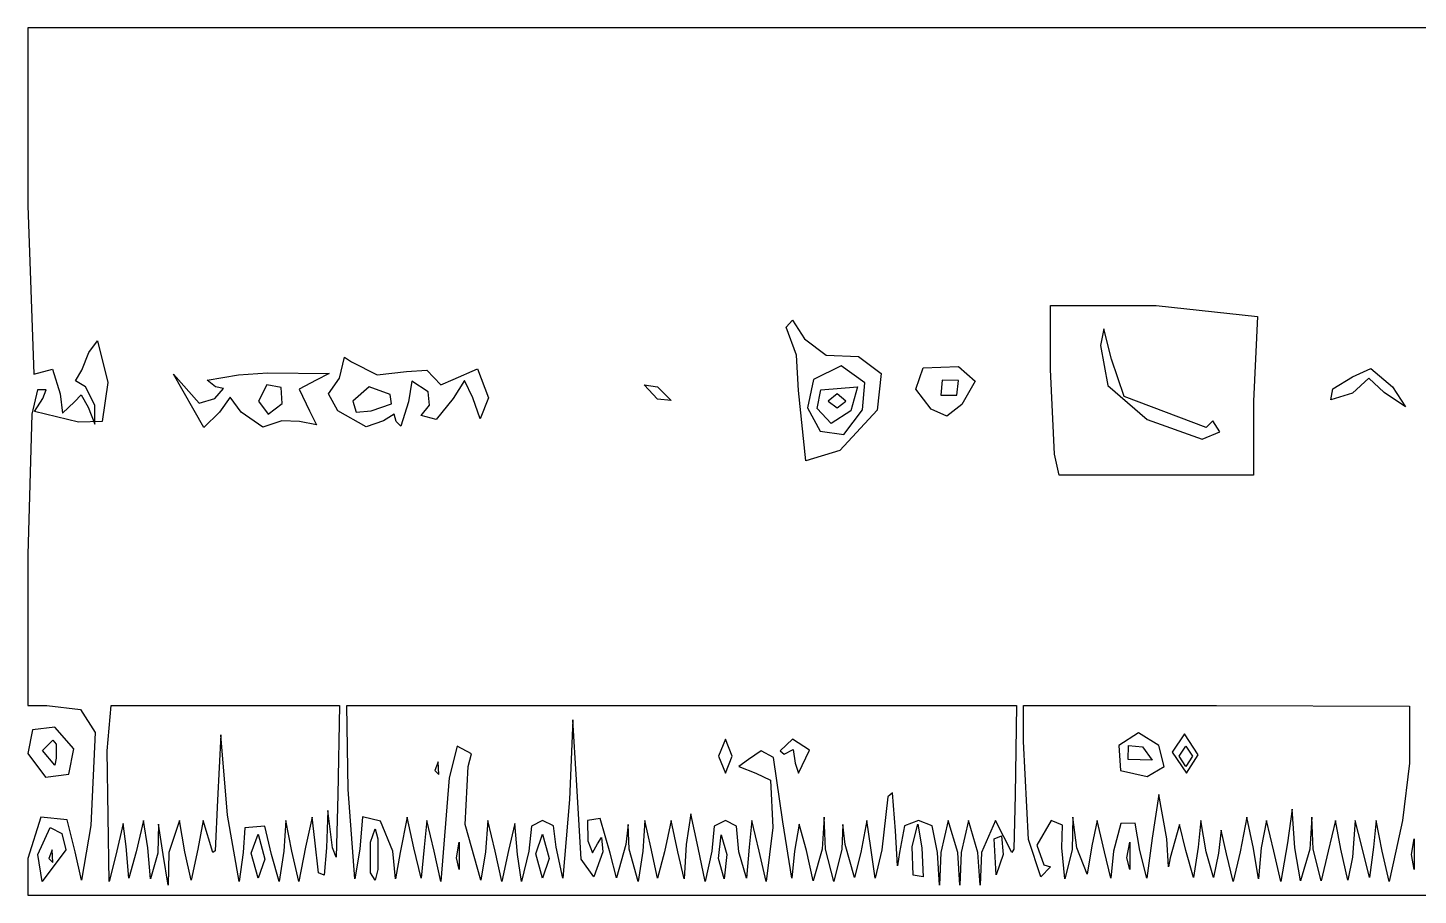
# Model space of a CAD drawing. Extents: x 0 to 60, y 6.6 to 60.
# Drawn here: x 0 to 13.58, y 51.53 to 60 of the extents above; entities that cross this region are included whole.
import ezdxf

# ---------------------------------------------------------------- set-up
doc = ezdxf.new("R2010")
doc.units = 0

msp = doc.modelspace()

# ---------------------------------------------------------------- linework, layer by layer
at = {"layer": 'Layer 1'}
for p, q in [((30.000299, 60.000604), (-0.000001, 60.000604)), ((-0.000001, 60.000604), (-0.000001, 58.267394)), ((-0.000001, 58.267394), (0, 58.2674)), ((0, 58.2674), (0.059538, 56.62019)), ((9.989139, 56.666498), (9.989139, 57.288335)), ((9.989139, 57.288335), (11.021129, 57.288335)), ((11.021129, 57.288335), (12.013423, 57.18249)), ((12.013417, 57.182491), (11.973725, 56.35558)), ((12.013423, 57.18249), (12.013417, 57.182491)), ((7.409214, 57.076646), (7.468751, 57.146933)), ((7.508443, 56.805419), (7.409214, 57.076646)), ((7.468751, 57.146933), (7.587827, 56.964186)), ((10.511676, 57.063382), (10.4786, 56.898)), ((10.584444, 56.765694), (10.511676, 57.063382)), ((0.595376, 56.83188), (0.681375, 56.94434)), ((0.681375, 56.94434), (0.781431, 56.538327)), ((7.587827, 56.964186), (7.799516, 56.805419)), ((7.587827, 56.964186), (7.587827, 56.964186)), ((0.529223, 56.659882), (0.595376, 56.83188)), ((3.043172, 56.5805), (3.092786, 56.78392)), ((3.092786, 56.78392), (3.162247, 56.739267)), ((7.528289, 56.461424), (7.508443, 56.805419)), ((7.799516, 56.805419), (8.114569, 56.790535)), ((8.114569, 56.790535), (8.335354, 56.626806)), ((10.4786, 56.898), (10.551368, 56.507698)), ((10.4786, 56.898), (10.4786, 56.898)), ((0.059538, 56.62019), (0.240631, 56.668151)), ((0.240631, 56.668151), (0.317534, 56.428347)), ((0.466378, 56.554865), (0.529223, 56.659882)), ((3.162247, 56.739267), (3.413628, 56.613576)), ((3.413627, 56.613576), (3.698084, 56.646652)), ((3.698084, 56.646652), (3.899024, 56.657402)), ((3.899024, 56.657402), (4.035464, 56.514346)), ((4.154539, 56.567269), (4.393516, 56.671459)), ((4.393516, 56.671459), (4.498534, 56.388656)), ((7.944967, 56.699606), (7.67374, 56.5673)), ((8.176502, 56.534224), (7.944967, 56.699606)), ((8.673601, 56.473001), (8.745542, 56.679729)), ((8.745542, 56.679729), (9.089537, 56.692959)), ((9.089537, 56.692959), (9.254919, 56.549903)), ((9.089537, 56.692959), (9.089537, 56.692959)), ((10.02883, 55.839587), (9.989139, 56.666498)), ((10.710135, 56.401853), (10.584444, 56.765694)), ((12.939634, 56.59373), (13.117421, 56.675594)), ((13.117421, 56.675594), (13.329936, 56.4945)), ((0.562299, 56.4945), (0.466378, 56.554865)), ((0.781431, 56.538327), (0.727682, 56.15712)), ((1.720107, 56.097582), (1.422419, 56.62019)), ((1.422419, 56.62019), (1.6738, 56.335733)), ((1.753184, 56.560653), (2.057487, 56.613575)), ((1.832567, 56.4945), (1.753184, 56.560653)), ((2.057487, 56.613575), (2.341944, 56.633421)), ((2.3352, 56.5143), (2.252509, 56.354706)), ((2.335201, 56.5143), (2.3352, 56.5143)), ((2.474122, 56.487839), (2.335201, 56.5143)), ((2.341944, 56.633421), (2.943935, 56.626806)), ((2.818246, 56.560653), (2.65121, 56.473827)), ((2.943937, 56.626806), (2.818246, 56.560653)), ((2.937327, 56.428348), (3.043172, 56.5805)), ((2.943935, 56.626806), (2.943937, 56.626806)), ((3.413628, 56.613576), (3.413627, 56.613576)), ((3.751834, 56.549904), (3.717931, 56.348964)), ((3.909774, 56.448193), (3.751834, 56.549904)), ((4.035464, 56.514346), (4.154539, 56.567269)), ((4.265345, 56.558999), (4.154539, 56.38204)), ((4.346382, 56.388656), (4.265345, 56.558999)), ((6.152391, 56.375425), (6.020085, 56.514346)), ((6.020085, 56.514346), (6.152391, 56.4945)), ((7.67374, 56.5673), (7.615029, 56.291112)), ((7.67374, 56.5673), (7.67374, 56.5673)), ((8.153349, 56.270439), (8.176502, 56.534224)), ((8.335354, 56.626806), (8.297316, 56.2671)), ((8.93064, 56.5606), (8.917409, 56.415064)), ((9.092715, 56.557293), (8.93064, 56.5606)), ((8.93064, 56.5606), (8.93064, 56.5606)), ((9.076176, 56.415064), (9.092715, 56.557293)), ((9.254919, 56.549903), (9.122614, 56.322503)), ((10.551368, 56.507698), (10.935055, 56.176933)), ((12.747791, 56.474655), (12.939634, 56.59373)), ((13.098402, 56.580499), (12.939635, 56.434963)), ((13.250554, 56.441578), (13.098402, 56.580499)), ((0.094888, 56.467109), (0.039691, 56.227408)), ((0.066153, 56.25635), (0.145536, 56.382041)), ((0.178613, 56.46804), (0.094888, 56.467109)), ((0.145536, 56.382041), (0.178613, 56.46804)), ((0.317534, 56.428347), (0.337379, 56.23733)), ((0.456455, 56.348964), (0.522608, 56.41677)), ((0.522608, 56.41677), (0.588761, 56.296041)), ((0.654914, 56.315887), (0.562299, 56.4945)), ((1.6738, 56.335733), (1.825952, 56.38204)), ((1.825952, 56.38204), (1.911124, 56.477962)), ((1.911124, 56.477962), (1.832567, 56.4945)), ((1.978104, 56.39527), (1.872259, 56.249734)), ((2.083949, 56.249734), (1.978104, 56.39527)), ((2.485698, 56.331553), (2.474122, 56.487839)), ((2.65121, 56.473827), (2.752093, 56.262965)), ((3.029941, 56.262966), (2.937327, 56.428348)), ((3.334107, 56.494521), (3.17534, 56.3556)), ((3.539181, 56.421753), (3.334107, 56.494521)), ((3.553239, 56.329966), (3.539181, 56.421753)), ((3.923004, 56.315887), (3.909774, 56.448193)), ((4.154539, 56.38204), (3.989157, 56.176966)), ((4.419151, 56.183582), (4.346382, 56.388656)), ((4.498534, 56.388656), (4.419151, 56.183582)), ((6.152391, 56.4945), (6.284697, 56.362194)), ((6.284697, 56.362194), (6.152391, 56.375425)), ((7.601057, 55.773434), (7.528289, 56.461424)), ((7.711778, 56.282842), (7.746509, 56.468071)), ((7.746509, 56.468071), (8.103735, 56.494532)), ((7.905269, 56.428368), (7.81927, 56.3556)), ((7.991268, 56.3556), (7.905269, 56.428368)), ((8.103734, 56.494532), (8.039235, 56.261343)), ((8.103735, 56.494532), (8.103734, 56.494532)), ((8.824926, 56.276196), (8.673601, 56.473001)), ((8.917409, 56.415064), (9.076176, 56.415064)), ((11.510585, 56.09755), (10.710135, 56.401853)), ((12.727946, 56.36881), (12.747791, 56.474655)), ((12.939635, 56.434963), (12.727946, 56.36881)), ((13.458935, 56.301829), (13.250554, 56.441578)), ((13.329936, 56.4945), (13.329937, 56.4945)), ((13.329937, 56.4945), (13.458935, 56.301829)), ((0.039691, 56.227408), (0, 54.86052)), ((0.496147, 56.150505), (0.066153, 56.25635)), ((0.337379, 56.23733), (0.456455, 56.348964)), ((0.588761, 56.296041), (0.654914, 56.130659)), ((0.654914, 56.130659), (0.654914, 56.315887)), ((1.872259, 56.249734), (1.720107, 56.097582)), ((2.297292, 56.102544), (2.083949, 56.249734)), ((2.252509, 56.354706), (2.348431, 56.229843)), ((2.348431, 56.229843), (2.485698, 56.331553)), ((2.752093, 56.262965), (2.821554, 56.125698)), ((3.303648, 56.106679), (3.029941, 56.262966)), ((3.17534, 56.3556), (3.20759, 56.249755)), ((3.17534, 56.3556), (3.17534, 56.3556)), ((3.20759, 56.249755), (3.353953, 56.262986)), ((3.353953, 56.262986), (3.553239, 56.329966)), ((3.57901, 56.229889), (3.473165, 56.163736)), ((3.598856, 56.157121), (3.57901, 56.229889)), ((3.717931, 56.348964), (3.645163, 56.110814)), ((3.841967, 56.216658), (3.923004, 56.315887)), ((6.284697, 56.362194), (6.284697, 56.362194)), ((7.615029, 56.291112), (7.739893, 56.064538)), ((7.845738, 56.137306), (7.711778, 56.282842)), ((7.81927, 56.3556), (7.905269, 56.289447)), ((7.81927, 56.3556), (7.81927, 56.3556)), ((8.039235, 56.261343), (7.845738, 56.137306)), ((7.905269, 56.289447), (7.991268, 56.3556)), ((8.297316, 56.2671), (7.931821, 55.872663)), ((7.971428, 56.031462), (8.153349, 56.270439)), ((8.978731, 56.210043), (8.824926, 56.276196)), ((9.122614, 56.322503), (8.978731, 56.210043)), ((11.973725, 56.35558), (11.973725, 55.634513)), ((0.727682, 56.15712), (0.496147, 56.150505)), ((2.480866, 56.163735), (2.297292, 56.102544)), ((2.652864, 56.15712), (2.480866, 56.163735)), ((2.821554, 56.125698), (2.652864, 56.15712)), ((3.473165, 56.163736), (3.303648, 56.106679)), ((3.645163, 56.110814), (3.598856, 56.157121)), ((3.989157, 56.176966), (3.841967, 56.216658)), ((10.935055, 56.176933), (11.472547, 55.983436)), ((11.576738, 56.163703), (11.510585, 56.09755)), ((11.642891, 56.057858), (11.576738, 56.163703)), ((7.739893, 56.064538), (7.971428, 56.031462)), ((11.472547, 55.983436), (11.642891, 56.057858)), ((7.931821, 55.872663), (7.601057, 55.773434)), ((10.075137, 55.634513), (10.02883, 55.839587)), ((11.021123, 55.634513), (10.075137, 55.634513)), ((11.973725, 55.634513), (11.021123, 55.634513)), ((0, 54.86052), (0, 53.38531)), ((0, 53.38531), (0.185228, 53.38531)), ((0.185228, 53.38531), (0.515993, 53.345618)), ((0.774183, 52.94209), (0.813875, 53.385314)), ((0.813875, 53.385314), (1.925245, 53.385314)), ((1.925245, 53.385314), (3.043225, 53.385314)), ((3.043225, 53.385314), (3.029994, 52.512096)), ((3.129223, 52.565017), (3.115992, 53.385313)), ((3.115992, 53.385313), (6.383942, 53.385313)), ((6.383942, 53.385313), (9.658512, 53.385313)), ((9.658512, 53.385313), (9.645282, 52.512095)), ((9.724672, 53.034704), (9.724672, 53.385314)), ((9.724672, 53.385314), (11.610032, 53.385314)), ((11.610032, 53.385314), (13.495392, 53.378699)), ((13.495392, 53.378699), (13.495392, 52.823015)), ((0.515993, 53.345618), (0.657394, 53.122352)), ((5.3255, 53.246391), (5.292424, 52.465787)), ((5.358577, 52.65763), (5.3255, 53.246391)), ((0.046307, 53.1471), (0, 52.915565)), ((0.264612, 53.173561), (0.046307, 53.1471)), ((0.046307, 53.1471), (0.046307, 53.1471)), ((0.44984, 52.961872), (0.264612, 53.173561)), ((0.657394, 53.122352), (0.615222, 52.214408)), ((10.84987, 53.116556), (10.6572, 52.995)), ((11.047502, 52.995), (10.84987, 53.116556)), ((11.298875, 53.107413), (11.1798, 52.9288)), ((11.431181, 52.902339), (11.298875, 53.107413)), ((0.143055, 52.945334), (0.244765, 53.047871)), ((0.244765, 53.047871), (0.277842, 53.008179)), ((0.277842, 53.008179), (0.277842, 52.869258)), ((0.277842, 53.008179), (0.277842, 53.008179)), ((1.884725, 53.098377), (1.852475, 52.459173)), ((1.951705, 52.313637), (1.884725, 53.098377)), ((4.194284, 52.988396), (4.114901, 52.677477)), ((4.334033, 52.913974), (4.194284, 52.988396)), ((6.813753, 53.054582), (6.7476, 52.8892)), ((6.879906, 52.8892), (6.813753, 53.054582)), ((7.469492, 53.05456), (7.349591, 52.9421)), ((7.634048, 52.948715), (7.469492, 53.05456)), ((9.775941, 52.075485), (9.724672, 53.034704)), ((10.6572, 52.995), (10.672084, 52.751061)), ((10.6572, 52.995), (10.6572, 52.995)), ((10.749814, 52.856079), (10.752295, 52.993347)), ((10.752295, 52.993347), (10.888735, 52.98177)), ((10.888735, 52.98177), (10.981349, 52.849464)), ((11.100424, 52.788273), (11.047502, 52.995)), ((11.245953, 52.889108), (11.312106, 52.988338)), ((11.312106, 52.988338), (11.378259, 52.889108)), ((0, 52.915565), (0.171998, 52.68403)), ((0.264611, 52.803105), (0.143055, 52.945334)), ((0.277842, 52.869258), (0.264611, 52.803105)), ((0.400225, 52.713799), (0.44984, 52.961872)), ((0.794029, 51.66534), (0.774183, 52.94209)), ((4.008866, 52.836199), (3.97579, 52.750201)), ((4.015482, 52.710508), (4.008866, 52.836199)), ((4.300129, 52.789937), (4.334033, 52.913974)), ((6.7476, 52.8892), (6.813753, 52.723818)), ((6.7476, 52.8892), (6.7476, 52.8892)), ((6.813753, 52.723818), (6.879906, 52.8892)), ((7.038862, 52.856089), (6.946248, 52.789936)), ((7.164553, 52.942088), (7.038862, 52.856089)), ((7.282801, 52.877589), (7.164553, 52.942088)), ((7.376242, 52.247483), (7.282801, 52.877589)), ((7.34959, 52.9421), (7.389282, 52.909024)), ((7.349591, 52.9421), (7.34959, 52.9421)), ((7.389282, 52.909024), (7.47528, 52.955331)), ((7.47528, 52.955331), (7.495126, 52.823025)), ((7.528203, 52.723795), (7.634048, 52.948715)), ((10.981349, 52.849464), (10.749814, 52.856079)), ((10.981349, 52.849464), (10.981349, 52.849464)), ((11.1798, 52.9288), (11.318721, 52.723726)), ((11.1798, 52.9288), (11.1798, 52.9288)), ((11.312106, 52.789879), (11.245953, 52.889108)), ((11.378259, 52.889108), (11.312106, 52.789879)), ((11.318721, 52.723726), (11.431181, 52.902339)), ((11.378259, 52.889108), (11.378259, 52.889108)), ((0.171998, 52.68403), (0.400225, 52.713799)), ((3.97579, 52.750201), (3.97579, 52.7502)), ((3.97579, 52.7502), (4.015482, 52.710508)), ((4.273669, 52.224331), (4.300129, 52.789937)), ((6.946248, 52.789936), (7.11163, 52.723783)), ((7.11163, 52.723783), (7.256339, 52.655149)), ((7.495126, 52.823025), (7.528203, 52.723795)), ((10.672084, 52.751061), (10.935042, 52.690697)), ((10.935042, 52.690697), (11.100424, 52.788273)), ((13.495387, 52.823015), (13.429234, 52.260715)), ((13.495392, 52.823015), (13.495387, 52.823015)), ((3.195376, 51.691799), (3.129223, 52.565017)), ((4.114901, 52.677477), (4.035517, 51.665337)), ((5.404884, 51.884469), (5.358577, 52.65763)), ((7.256339, 52.655149), (7.277012, 52.19456)), ((1.852475, 52.459173), (1.829322, 51.966334)), ((3.029997, 52.512096), (3.013459, 51.904316)), ((3.029994, 52.512096), (3.029997, 52.512096)), ((5.292424, 52.465787), (5.226271, 51.698413)), ((8.401613, 52.49225), (8.342075, 51.976257)), ((8.445439, 52.532768), (8.401613, 52.49225)), ((8.474381, 52.161485), (8.445439, 52.532768)), ((9.645287, 52.512096), (9.63123, 51.982873)), ((9.645282, 52.512095), (9.645287, 52.512096)), ((11.049384, 52.517055), (10.981578, 52.088715)), ((11.127114, 52.0821), (11.049384, 52.517055)), ((0.12569, 52.293792), (-0.000001, 51.890259)), ((0.383686, 52.268985), (0.12569, 52.293792)), ((2.064165, 51.665339), (1.951705, 52.313637)), ((2.778616, 52.293791), (2.712463, 52.002718)), ((2.805077, 52.068871), (2.778616, 52.293791)), ((2.930768, 52.359944), (2.917537, 51.996103)), ((2.977075, 51.996103), (2.930768, 52.359944)), ((3.269798, 52.297099), (3.241683, 51.982872)), ((3.446757, 52.254099), (3.269798, 52.297099)), ((3.704753, 52.29379), (3.6386, 51.949795)), ((3.770906, 51.996102), (3.704753, 52.29379)), ((6.476561, 52.326867), (6.430254, 52.029179)), ((6.549329, 51.996102), (6.476561, 52.326867)), ((7.779775, 52.293791), (7.759929, 51.982872)), ((7.793006, 51.982872), (7.779775, 52.293791)), ((10.207589, 52.293788), (10.200974, 51.976254)), ((10.247281, 51.9961), (10.207589, 52.293788)), ((11.907718, 52.293789), (11.841565, 51.956409)), ((11.973871, 51.989486), (11.907718, 52.293789)), ((12.350942, 52.373174), (12.304635, 52.042409)), ((12.377404, 51.996102), (12.350942, 52.373174)), ((12.542786, 52.293791), (12.52294, 51.982872)), ((12.556016, 51.982872), (12.542786, 52.293791)), ((0.099542, 51.929952), (0.218617, 52.194564)), ((0.218617, 52.194564), (0.331077, 52.135026)), ((0.46307, 51.956412), (0.383686, 52.268985)), ((0.615222, 52.214408), (0.524262, 51.681051)), ((0.93295, 52.234255), (0.860182, 51.923336)), ((0.959411, 52.009335), (0.93295, 52.234255)), ((1.131409, 52.260715), (1.05864, 51.956412)), ((1.1711, 51.996103), (1.131409, 52.260715)), ((1.276945, 52.227638), (1.27033, 51.943181)), ((1.323252, 51.92995), (1.276945, 52.227638)), ((1.482019, 52.260715), (1.376174, 51.949796)), ((1.534942, 51.956412), (1.482019, 52.260715)), ((1.713554, 52.260715), (1.660632, 51.982873)), ((1.806168, 51.949796), (1.713554, 52.260715)), ((2.120394, 52.190427), (2.103857, 51.949796)), ((2.315546, 52.207792), (2.120394, 52.190427)), ((2.381698, 51.92995), (2.315546, 52.207792)), ((2.52062, 52.260714), (2.500774, 51.963026)), ((2.580157, 51.963026), (2.52062, 52.260714)), ((3.347649, 52.049027), (3.393956, 52.179679)), ((3.393956, 52.179679), (3.420417, 52.082103)), ((3.565832, 51.963026), (3.446757, 52.254099)), ((3.896596, 52.260713), (3.870135, 52.002717)), ((3.969365, 51.963025), (3.896596, 52.260713)), ((4.42582, 51.678567), (4.273669, 52.224331)), ((4.491973, 52.260712), (4.472127, 51.956409)), ((4.564742, 51.963024), (4.491973, 52.260712)), ((4.756585, 52.234251), (4.697047, 51.969639)), ((4.783046, 51.929948), (4.756585, 52.234251)), ((4.919487, 52.206136), (4.895506, 51.963024)), ((5.027812, 52.260712), (4.919487, 52.206136)), ((5.136138, 52.211098), (5.027812, 52.260712)), ((5.160118, 52.002716), (5.136138, 52.211098)), ((5.590112, 52.28056), (5.466075, 52.263195)), ((5.466075, 52.263195), (5.471037, 52.062255)), ((5.689341, 51.94318), (5.590112, 52.28056)), ((5.865474, 52.22185), (5.841493, 52.029179)), ((5.87457, 51.982872), (5.865474, 52.22185)), ((6.026722, 52.260714), (6.006876, 51.963026)), ((6.086259, 52.002718), (6.026722, 52.260714)), ((6.284718, 52.260714), (6.218565, 51.956411)), ((6.350871, 51.956411), (6.284718, 52.260714)), ((6.705616, 52.206137), (6.681635, 51.963025)), ((6.813941, 52.260713), (6.705616, 52.206137)), ((6.922267, 52.20531), (6.813941, 52.260713)), ((6.946247, 51.95641), (6.922267, 52.20531)), ((7.071938, 52.260713), (7.045477, 52.002717)), ((7.144706, 51.963025), (7.071938, 52.260713)), ((7.277012, 52.19456), (7.210859, 51.665337)), ((7.462241, 51.698414), (7.376242, 52.247483)), ((7.535009, 52.227638), (7.488702, 51.963026)), ((7.607777, 51.969642), (7.535009, 52.227638)), ((7.960869, 52.22185), (7.951773, 51.982872)), ((7.984849, 52.029179), (7.960869, 52.22185)), ((8.196539, 52.260715), (8.137001, 51.949796)), ((8.23623, 51.996103), (8.196539, 52.260715)), ((8.494227, 51.819971), (8.474381, 52.161485)), ((8.564514, 52.209446), (8.514072, 51.949796)), ((8.6993, 52.260715), (8.564514, 52.209446)), ((8.639882, 52.009335), (8.692804, 52.22764)), ((8.692804, 52.22764), (8.732496, 51.996105)), ((8.834087, 52.209446), (8.6993, 52.260715)), ((8.884528, 51.949796), (8.834087, 52.209446)), ((8.990373, 52.260715), (8.917605, 51.949796)), ((9.082987, 51.949796), (8.990373, 52.260715)), ((9.188832, 52.260715), (9.116064, 51.949796)), ((9.281446, 51.949796), (9.188832, 52.260715)), ((9.453444, 52.260715), (9.314523, 51.949796)), ((9.612211, 51.949796), (9.453444, 52.260715)), ((9.9959, 52.260712), (9.856979, 52.022562)), ((10.10836, 52.217713), (9.9959, 52.260712)), ((10.101745, 51.9961), (10.10836, 52.217713)), ((10.445739, 52.260712), (10.392817, 52.015946)), ((10.518508, 51.956409), (10.445739, 52.260712)), ((10.677275, 52.234252), (10.604506, 51.963025)), ((10.817022, 52.235906), (10.677275, 52.234252)), ((10.862503, 51.96964), (10.817022, 52.235906)), ((11.25115, 52.223502), (11.16019, 51.896872)), ((11.312342, 51.96964), (11.25115, 52.223502)), ((11.457878, 52.260712), (11.431417, 52.002716)), ((11.510801, 51.956409), (11.457878, 52.260712)), ((11.656337, 52.168098), (11.629876, 51.943178)), ((11.709259, 51.936563), (11.656337, 52.168098)), ((12.099561, 52.260713), (12.046639, 51.996101)), ((12.17233, 51.963025), (12.099561, 52.260713)), ((12.77432, 52.260714), (12.701552, 51.963026)), ((12.827243, 51.982872), (12.77432, 52.260714)), ((12.966164, 52.260715), (12.939703, 51.903489)), ((13.032317, 52.009334), (12.966164, 52.260715)), ((13.171238, 52.260715), (13.144777, 52.002719)), ((13.230775, 51.963027), (13.171238, 52.260715)), ((13.429234, 52.260715), (13.363081, 51.963027)), ((0.331077, 52.135026), (0.370769, 51.976259)), ((0.331077, 52.135026), (0.331077, 52.135026)), ((2.183361, 51.943183), (2.249514, 52.128411)), ((2.249514, 52.128411), (2.315667, 51.883645)), ((2.838154, 51.751337), (2.805077, 52.068871)), ((3.347649, 51.751339), (3.347649, 52.049027)), ((3.420417, 52.082103), (3.420417, 51.784415)), ((4.187776, 51.896875), (4.214237, 52.049027)), ((4.214237, 52.049027), (4.214237, 51.784415)), ((4.961765, 51.936567), (5.027918, 52.12841)), ((5.027918, 52.12841), (5.094071, 51.89026)), ((5.471037, 52.062255), (5.514863, 51.947314)), ((5.514863, 51.947314), (5.563651, 52.035794)), ((5.563651, 52.035794), (5.604997, 52.095332)), ((5.604997, 52.095332), (5.616574, 51.95641)), ((5.841493, 52.029179), (5.750533, 51.703376)), ((6.430254, 52.029179), (6.410408, 51.691799)), ((6.747897, 51.890261), (6.772705, 52.120969)), ((6.772705, 52.120969), (6.827281, 51.929952)), ((8.07581, 51.704203), (7.984849, 52.029179)), ((9.440322, 52.082103), (9.51061, 52.112698)), ((9.460168, 51.731493), (9.440322, 52.082103)), ((9.51061, 52.112698), (9.526321, 51.929951)), ((9.89667, 51.711644), (9.775941, 52.075485)), ((9.856979, 52.022562), (9.923132, 51.830719)), ((10.73692, 51.896876), (10.763381, 52.049028)), ((10.763381, 52.049028), (10.763381, 51.784416)), ((10.981578, 52.088715), (10.931963, 51.69924)), ((11.141171, 51.808392), (11.127114, 52.0821)), ((12.304635, 52.042409), (12.238483, 51.665337)), ((13.515356, 51.929951), (13.541817, 52.082103)), ((13.541817, 52.082103), (13.541817, 51.784415)), ((-0.000001, 51.890259), (-0.000001, 51.533033)), ((0.139234, 51.66534), (0.099542, 51.929952)), ((0.370769, 51.976259), (0.139234, 51.66534)), ((0.23815, 51.976199), (0.205074, 51.890201)), ((0.205074, 51.890201), (0.205074, 51.8902)), ((0.205074, 51.8902), (0.244766, 51.850508)), ((0.244766, 51.850508), (0.23815, 51.976199)), ((0.524262, 51.681051), (0.46307, 51.956412)), ((0.860182, 51.923336), (0.794029, 51.66534)), ((0.985872, 51.698416), (0.959411, 52.009335)), ((1.05864, 51.956412), (0.985872, 51.698416)), ((1.197562, 51.6918), (1.1711, 51.996103)), ((1.27033, 51.943181), (1.197562, 51.6918)), ((1.369559, 51.632262), (1.323252, 51.92995)), ((1.376174, 51.949796), (1.369559, 51.632262)), ((1.594479, 51.67857), (1.534942, 51.956412)), ((1.660632, 51.982873), (1.594479, 51.67857)), ((1.829322, 51.966334), (1.806168, 51.949796)), ((2.103857, 51.949796), (2.064165, 51.665339)), ((2.249514, 51.698417), (2.183361, 51.943183)), ((2.315667, 51.883645), (2.249514, 51.698417)), ((2.315667, 51.883645), (2.315667, 51.883645)), ((2.454467, 51.665338), (2.381698, 51.92995)), ((2.500774, 51.963026), (2.454467, 51.665338)), ((2.64631, 51.665338), (2.580157, 51.963026)), ((2.712463, 52.002718), (2.64631, 51.665338)), ((2.917537, 51.996103), (2.89521, 51.727356)), ((3.013459, 51.904316), (2.977075, 51.996103)), ((3.241683, 51.982872), (3.195376, 51.691799)), ((3.592293, 51.691799), (3.565832, 51.963026)), ((3.6386, 51.949795), (3.592293, 51.691799)), ((3.843674, 51.698414), (3.770906, 51.996102)), ((3.870135, 52.002717), (3.843674, 51.698414)), ((4.035517, 51.665337), (3.969365, 51.963025)), ((4.214237, 51.784415), (4.187776, 51.896875)), ((4.472127, 51.956409), (4.42582, 51.678567)), ((4.630894, 51.665336), (4.564742, 51.963024)), ((4.697047, 51.969639), (4.630894, 51.665336)), ((4.822738, 51.665336), (4.783046, 51.929948)), ((4.895506, 51.963024), (4.822738, 51.665336)), ((5.027918, 51.698417), (4.961765, 51.936567)), ((5.094071, 51.89026), (5.027918, 51.698417)), ((5.094071, 51.89026), (5.094071, 51.89026)), ((5.226271, 51.698413), (5.160118, 52.002716)), ((5.530575, 51.711644), (5.404884, 51.884469)), ((5.616574, 51.95641), (5.530575, 51.711644)), ((5.750533, 51.703376), (5.689341, 51.94318)), ((5.960569, 51.665338), (5.87457, 51.982872)), ((6.006876, 51.963026), (5.960569, 51.665338)), ((6.152412, 51.698415), (6.086259, 52.002718)), ((6.218565, 51.956411), (6.152412, 51.698415)), ((6.410408, 51.691799), (6.350871, 51.956411)), ((6.615482, 51.665337), (6.549329, 51.996102)), ((6.681635, 51.963025), (6.615482, 51.665337)), ((6.80082, 51.691802), (6.747897, 51.890261)), ((6.827281, 51.929952), (6.80082, 51.691802)), ((6.827281, 51.929952), (6.827281, 51.929952)), ((7.019015, 51.698414), (6.946247, 51.95641)), ((7.045477, 52.002717), (7.019015, 51.698414)), ((7.210859, 51.665337), (7.144706, 51.963025)), ((7.488702, 51.963026), (7.462241, 51.698414)), ((7.67145, 51.673607), (7.607777, 51.969642)), ((7.759929, 51.982872), (7.67145, 51.673607)), ((7.872389, 51.665338), (7.793006, 51.982872)), ((7.951773, 51.982872), (7.872389, 51.665338)), ((8.137001, 51.949796), (8.07581, 51.704203)), ((8.275922, 51.698415), (8.23623, 51.996103)), ((8.342075, 51.976257), (8.275922, 51.698415)), ((8.514072, 51.949796), (8.494227, 51.819971)), ((8.648151, 51.729012), (8.639882, 52.009335)), ((8.732496, 51.996105), (8.745727, 51.711648)), ((8.904374, 51.632262), (8.884528, 51.949796)), ((8.917605, 51.949796), (8.904374, 51.632262)), ((9.102833, 51.632262), (9.082987, 51.949796)), ((9.116064, 51.949796), (9.102833, 51.632262)), ((9.301292, 51.632262), (9.281446, 51.949796)), ((9.314523, 51.949796), (9.301292, 51.632262)), ((9.526321, 51.929952), (9.460168, 51.731493)), ((9.526321, 51.929951), (9.526321, 51.929952)), ((9.63123, 51.982873), (9.612211, 51.949796)), ((10.128206, 51.691797), (10.101745, 51.9961)), ((10.200974, 51.976254), (10.128206, 51.691797)), ((10.347337, 51.738104), (10.247281, 51.9961)), ((10.392817, 52.015946), (10.347337, 51.738104)), ((10.578045, 51.698413), (10.518508, 51.956409)), ((10.604506, 51.963025), (10.578045, 51.698413)), ((10.763381, 51.784416), (10.73692, 51.896876)), ((10.931963, 51.69924), (10.862503, 51.96964)), ((11.16019, 51.896872), (11.141171, 51.808392)), ((11.38511, 51.705028), (11.312342, 51.96964)), ((11.431417, 52.002716), (11.38511, 51.705028)), ((11.583569, 51.705028), (11.510801, 51.956409)), ((11.629876, 51.943178), (11.583569, 51.705028)), ((11.775412, 51.665336), (11.709259, 51.936563)), ((11.841565, 51.956409), (11.775412, 51.665336)), ((12.020178, 51.691798), (11.973871, 51.989486)), ((12.046639, 51.996101), (12.020178, 51.691798)), ((12.238483, 51.665337), (12.17233, 51.963025)), ((12.430326, 51.671953), (12.377404, 51.996102)), ((12.52294, 51.982872), (12.430326, 51.671953)), ((12.633745, 51.67278), (12.556016, 51.982872)), ((12.701552, 51.963026), (12.633745, 51.67278)), ((12.893396, 51.678569), (12.827243, 51.982872)), ((12.939703, 51.903489), (12.893396, 51.678569)), ((13.105085, 51.705031), (13.032317, 52.009334)), ((13.144777, 52.002719), (13.105085, 51.705031)), ((13.296928, 51.665339), (13.230775, 51.963027)), ((13.363081, 51.963027), (13.296928, 51.665339)), ((13.541817, 51.784415), (13.515356, 51.929951)), ((2.89521, 51.727356), (2.838154, 51.751337)), ((3.393956, 51.67857), (3.347649, 51.751339)), ((3.420417, 51.784415), (3.393956, 51.67857)), ((3.420417, 51.784415), (3.420417, 51.784415)), ((4.214237, 51.784415), (4.214237, 51.784415)), ((9.989285, 51.810873), (9.89667, 51.711644)), ((9.923132, 51.830719), (9.989285, 51.810873)), ((10.763381, 51.784416), (10.763381, 51.784416)), ((13.541817, 51.784415), (13.541817, 51.784415)), ((8.745727, 51.711647), (8.648151, 51.729012)), ((8.745727, 51.711648), (8.745727, 51.711647)), ((-0.000001, 51.533033), (30.000299, 51.533033))]:
    msp.add_line(p, q, dxfattribs=at)

doc.saveas('drawing.dxf')
